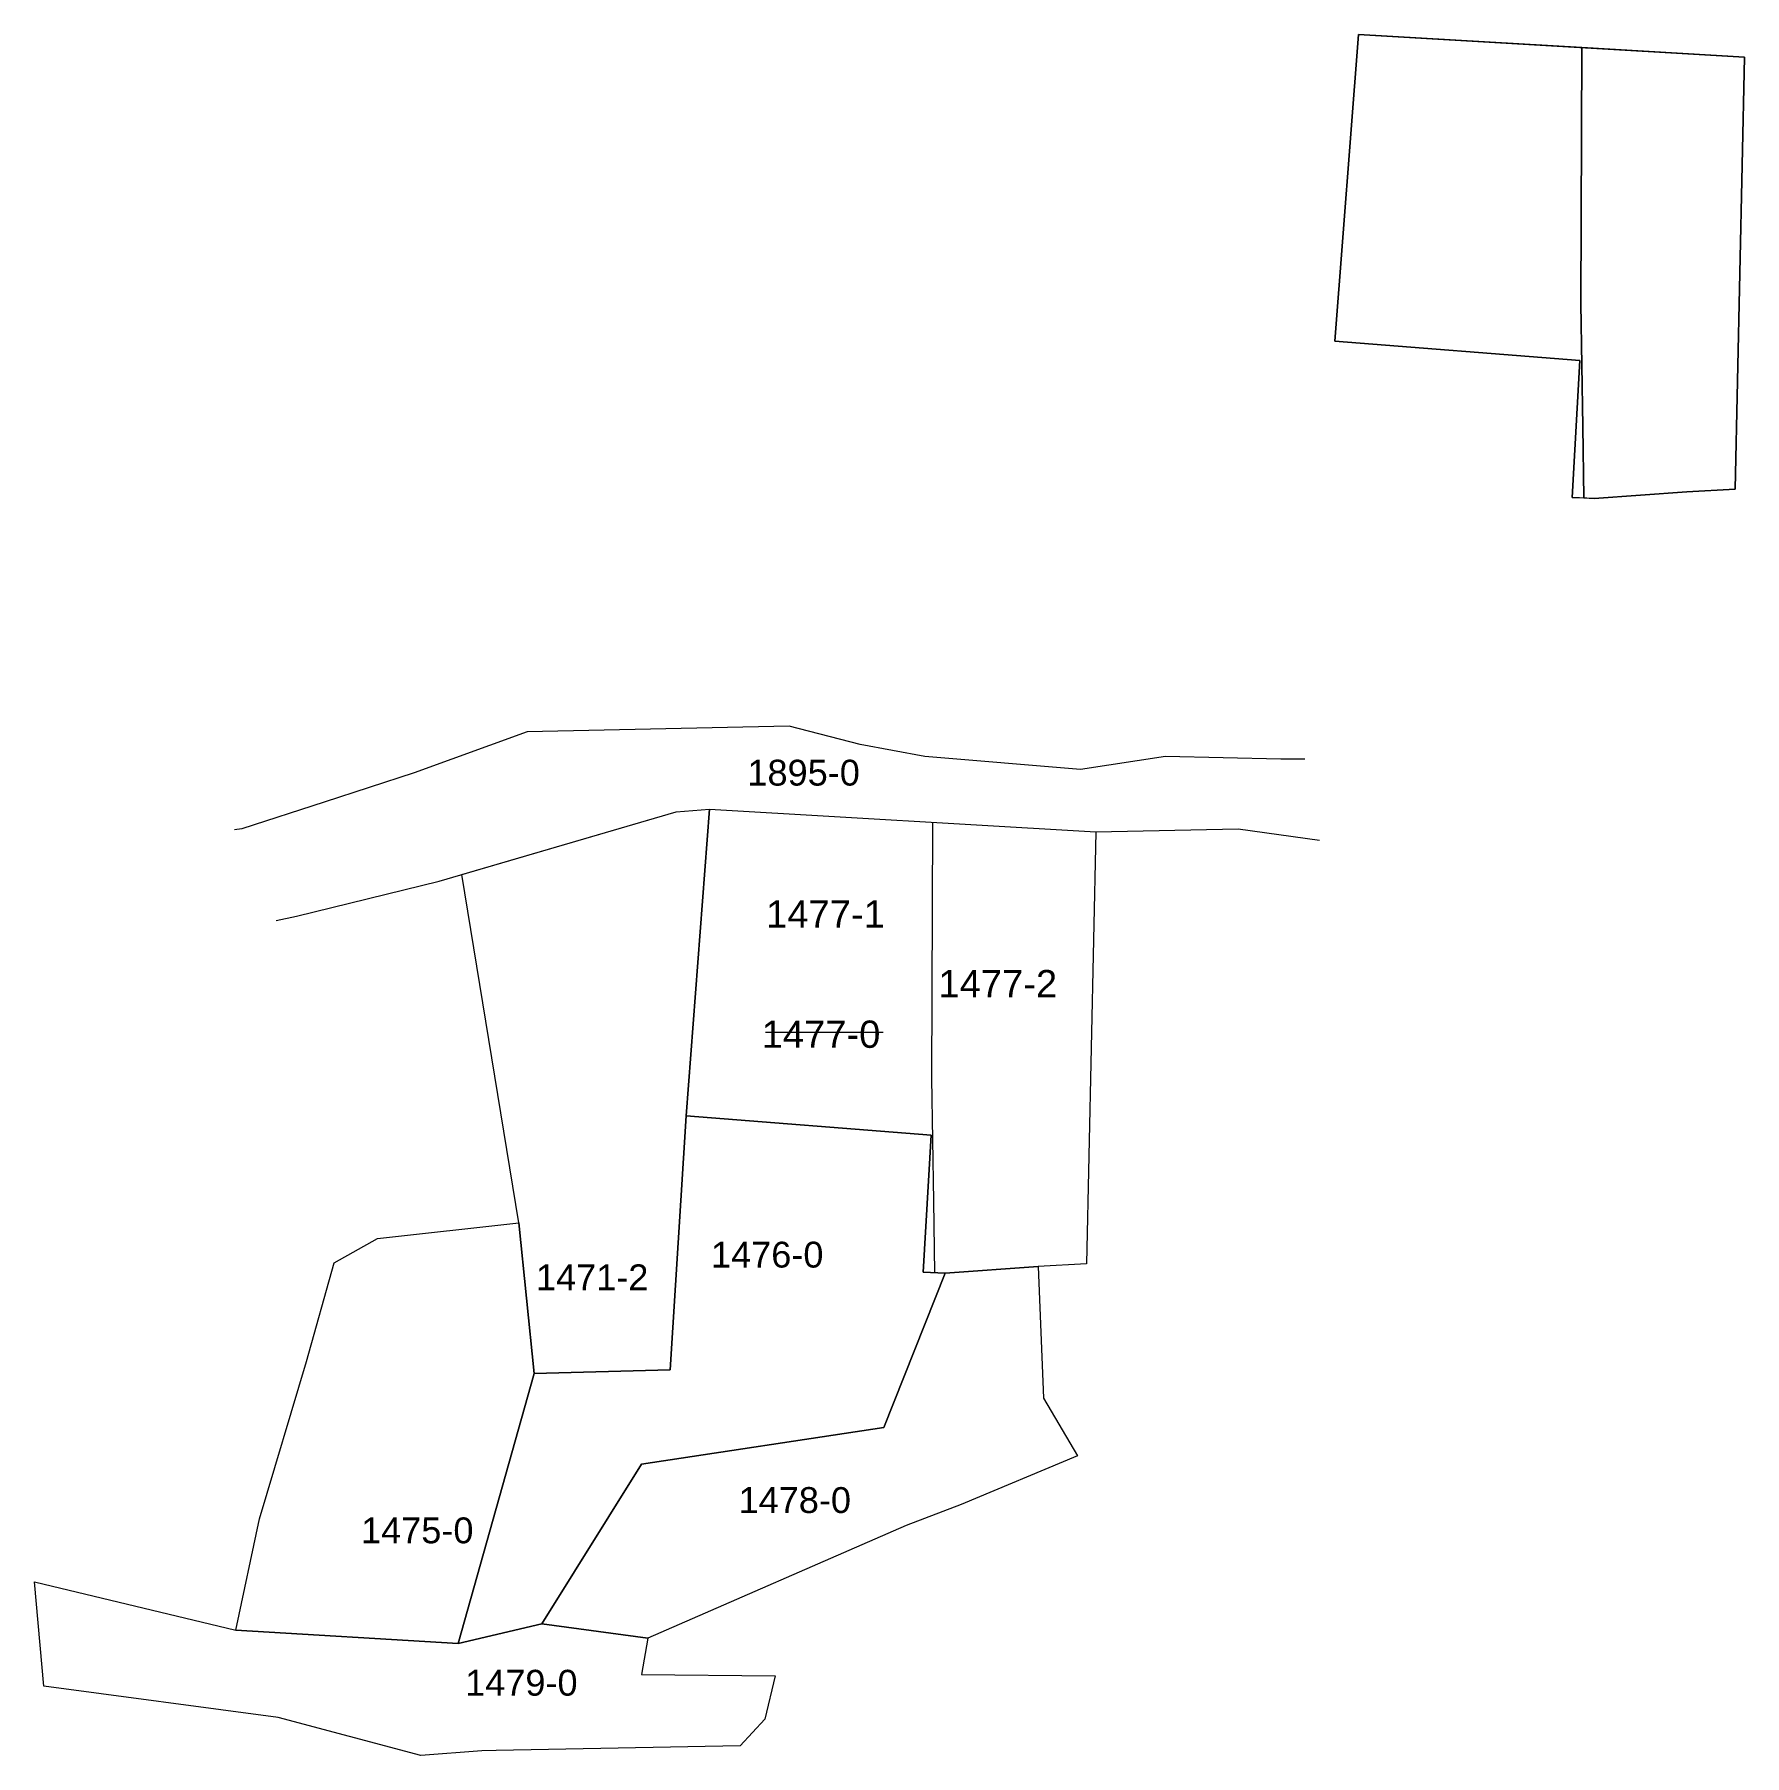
# Model space of a CAD drawing. Header units: metres. Extents: x 7506453 to 7506573, y 4692230 to 4692350.
import ezdxf
from ezdxf.enums import TextEntityAlignment as Align

# ---------------------------------------------------------------- set-up
doc = ezdxf.new("R2010")
doc.units = ezdxf.units.M
for name, color, linetype, lineweight in [('Ndarjet', 1, 'Continuous', 0), ('Nr Parceles Baze', 7, 'Continuous', 0), ('Nr-Kojshi', 251, 'Continuous', 0), ('Nr-Ri', 1, 'Continuous', 0), ('Parc-Kojshi', 251, 'Continuous', 0), ('Parcela Baze', 7, 'Continuous', 0)]:
    doc.layers.add(name, color=color, linetype=linetype, lineweight=lineweight)
doc.styles.get("Standard").update_dxf_attribs({"font": 'arial.ttf'})

msp = doc.modelspace()

# ---------------------------------------------------------------- linework, layer by layer
at = {"layer": 'Ndarjet', "elevation": 676.06, "flags": 128}
for points in [[(7506561.32, 4692317.77), (7506561.26, 4692322.75), (7506561.12, 4692331.29), (7506561.18, 4692349.13)], [(7506516.13, 4692263.82), (7506516.07, 4692268.81), (7506515.93, 4692277.35), (7506515.99, 4692295.19)]]:
    msp.add_lwpolyline(points, dxfattribs=at)
at = {"layer": 'Nr-Ri', "flags": 128}
for points in [[(7506561.18, 4692349.13), (7506545.63, 4692350.04), (7506544, 4692328.69), (7506561.05, 4692327.34), (7506560.52, 4692317.8), (7506561.32, 4692317.77), (7506561.26, 4692322.75), (7506561.12, 4692331.29)], [(7506572.52, 4692348.46), (7506561.18, 4692349.13), (7506561.12, 4692331.29), (7506561.26, 4692322.75), (7506561.32, 4692317.77), (7506562.04, 4692317.73), (7506568.51, 4692318.19), (7506571.88, 4692318.37)]]:
    msp.add_lwpolyline(points, close=True, dxfattribs=at)
msp.add_lwpolyline([(7506504.35, 4692280.56), (7506512.54, 4692280.57)], dxfattribs=at)
at = {"layer": 'Parc-Kojshi', "flags": 128}
for points in [[(7506541.9, 4692299.57), (7506540.22, 4692299.59), (7506532.2, 4692299.77), (7506526.27, 4692298.86), (7506515.44, 4692299.76), (7506510.93, 4692300.59), (7506506, 4692301.87), (7506487.75, 4692301.49), (7506479.89, 4692298.62), (7506473.61, 4692296.59), (7506467.88, 4692294.74), (7506467.36, 4692294.66)], [(7506470.28, 4692288.35), (7506471.68, 4692288.64), (7506481.62, 4692291.08), (7506498.13, 4692295.92), (7506500.45, 4692296.1), (7506527.34, 4692294.52), (7506537.26, 4692294.72), (7506542.93, 4692293.93)], [(7506487.17, 4692267.3), (7506483.19, 4692291.54), (7506498.13, 4692295.92), (7506500.45, 4692296.1), (7506498.82, 4692274.75), (7506497.71, 4692257.07), (7506488.24, 4692256.8), (7506487.17, 4692267.3)], [(7506498.82, 4692274.75), (7506515.87, 4692273.4), (7506515.33, 4692263.86), (7506516.86, 4692263.79), (7506512.58, 4692253.04), (7506495.7, 4692250.49), (7506488.77, 4692239.37), (7506482.94, 4692238), (7506488.24, 4692256.8), (7506497.71, 4692257.07), (7506498.82, 4692274.75)], [(7506488.24, 4692256.8), (7506482.94, 4692238), (7506467.47, 4692238.92), (7506469.12, 4692246.68), (7506472.39, 4692257.63), (7506474.3, 4692264.5), (7506477.33, 4692266.21), (7506487.17, 4692267.3), (7506488.24, 4692256.8)], [(7506516.86, 4692263.79), (7506523.33, 4692264.25), (7506523.71, 4692255.08), (7506526.08, 4692251.06), (7506517.96, 4692247.69), (7506514.13, 4692246.23), (7506496.16, 4692238.38), (7506488.77, 4692239.37), (7506495.7, 4692250.49), (7506512.58, 4692253.04), (7506516.86, 4692263.79)], [(7506482.94, 4692238), (7506488.77, 4692239.37), (7506496.16, 4692238.38), (7506495.72, 4692235.84), (7506505.02, 4692235.74), (7506504.29, 4692232.74), (7506502.57, 4692230.87), (7506485.59, 4692230.55), (7506484.59, 4692230.54), (7506480.34, 4692230.2), (7506470.4, 4692232.85), (7506454.1, 4692235.04), (7506453.43, 4692242.3), (7506467.47, 4692238.92), (7506482.94, 4692238)]]:
    msp.add_lwpolyline(points, dxfattribs=at)
at = {"layer": 'Parcela Baze', "flags": 128}
for points in [[(7506572.52, 4692348.46), (7506571.88, 4692318.37), (7506568.51, 4692318.19), (7506562.04, 4692317.73), (7506560.52, 4692317.8), (7506561.05, 4692327.34), (7506544, 4692328.69), (7506545.63, 4692350.04), (7506572.52, 4692348.46)], [(7506527.34, 4692294.52), (7506526.7, 4692264.43), (7506523.33, 4692264.25), (7506516.86, 4692263.79), (7506515.33, 4692263.86), (7506515.87, 4692273.4), (7506498.82, 4692274.75), (7506500.45, 4692296.1), (7506527.34, 4692294.52)]]:
    msp.add_lwpolyline(points, dxfattribs=at)

# ---------------------------------------------------------------- texts
at = {"layer": 'Nr Parceles Baze'}
msp.add_text('1477-0', height=1.9, dxfattribs=at).set_placement((7506504.08, 4692279.48))
at = {"layer": 'Nr-Kojshi'}
msp.add_text('1895-0', height=1.8, dxfattribs=at).set_placement((7506507, 4692298.64), align=Align.MIDDLE_CENTER)
for s, p in [('1476-0', (7506500.55, 4692264.18)), ('1471-2', (7506488.36, 4692262.6)), ('1478-0', (7506502.47, 4692247.09)), ('1475-0', (7506476.18, 4692244.98)), ('1479-0', (7506483.43, 4692234.37))]:
    msp.add_text(s, height=1.8, dxfattribs=at).set_placement(p)
at = {"layer": 'Nr-Ri'}
for s, p in [('1477-1', (7506504.39, 4692287.85)), ('1477-2', (7506516.39, 4692283))]:
    msp.add_text(s, height=1.9, dxfattribs=at).set_placement(p)

doc.saveas('drawing.dxf')
